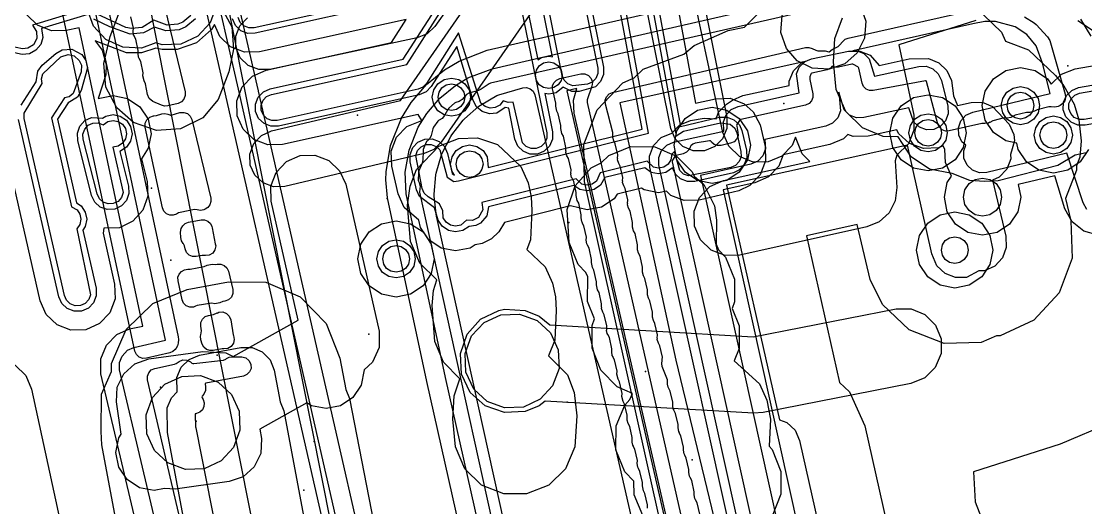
# Model space of a CAD drawing. Header units: metres. Extents: x 8738 to 9560, y -8972 to -7699.
# Drawn here: x 8855.7 to 8911.5, y -8680.8 to -8655.3 of the extents above; entities that cross this region are included whole.
import ezdxf

# ---------------------------------------------------------------- set-up
doc = ezdxf.new("R2010")
doc.units = ezdxf.units.M
for name, color, linetype in [('AI_GREENING_EXCLUSIONS', 1, 'Continuous'), ('AI_GREENING_LAWN', 82, 'Continuous'), ('AI_GREENING_REJECTED', 6, 'Continuous')]:
    doc.layers.add(name, color=color, linetype=linetype)

msp = doc.modelspace()

# ---------------------------------------------------------------- linework, layer by layer
at = {"layer": 'AI_GREENING_EXCLUSIONS'}
for points in [[(8855.209, -8565.412), (8856.148, -8583.312), (8857.785, -8601.693), (8860.151, -8620.465), (8863.212, -8641.126), (8864.024, -8645.425), (8864.478, -8647.421), (8864.485, -8647.438), (8865.551, -8652.101), (8865.552, -8652.142), (8867.133, -8659.091), (8867.152, -8659.135), (8867.153, -8659.18), (8873.409, -8686.68)], [(8856.207, -8565.359), (8857.145, -8583.242), (8858.78, -8601.586), (8861.142, -8620.33), (8864.34, -8641.825), (8864.999, -8645.202), (8865.453, -8647.198), (8865.46, -8647.215), (8866.526, -8651.878), (8866.527, -8651.919), (8868.11, -8658.877), (8868.129, -8658.921), (8868.13, -8658.965), (8874.384, -8686.457)], [(8869.145, -8688.183), (8861.351, -8648.903), (8860.808, -8648.795), (8860.159, -8648.361), (8859.725, -8647.712), (8859.573, -8646.947), (8859.725, -8646.182), (8860.267, -8645.425), (8860.453, -8645.296), (8860.2, -8643.671), (8860.034, -8643.348), (8859.971, -8642.571), (8860.115, -8641.716), (8855.615, -8612.227), (8855.615, -8612.227), (8855.412, -8611.759), (8855.248, -8610.996), (8855.313, -8610.637), (8854.972, -8607.751), (8854.826, -8607.419), (8854.808, -8606.639), (8854.889, -8606.177), (8851.524, -8567.668)], [(8869.145, -8688.183), (8861.351, -8648.903), (8860.808, -8648.795), (8860.159, -8648.361), (8859.725, -8647.712), (8859.573, -8646.947), (8859.725, -8646.182), (8860.267, -8645.425), (8860.453, -8645.296), (8860.2, -8643.671), (8860.034, -8643.348), (8859.971, -8642.571), (8860.115, -8641.716), (8855.615, -8612.227), (8855.615, -8612.227), (8855.412, -8611.759), (8855.248, -8610.996), (8855.313, -8610.637), (8854.972, -8607.751), (8854.826, -8607.419), (8854.808, -8606.639), (8854.889, -8606.177), (8851.524, -8567.668)], [(8862.292, -8684.016), (8859.894, -8673.792), (8859.889, -8673.011), (8860.184, -8672.289), (8860.733, -8671.734), (8861.396, -8671.443), (8862.093, -8671.3), (8858.756, -8655.652), (8858.069, -8655.792), (8857.294, -8655.798), (8856.571, -8655.505), (8856.014, -8654.958), (8855.71, -8654.239), (8851.879, -8636.383), (8849.364, -8614.764), (8849.237, -8614.574), (8849.085, -8613.809), (8849.237, -8613.044), (8849.241, -8613.038), (8849.147, -8610.57), (8849.144, -8610.56), (8849.146, -8610.541), (8849.128, -8610.081), (8846.542, -8573.2)], [(8863.269, -8683.804), (8860.874, -8673.591), (8860.871, -8673.201), (8861.003, -8672.864), (8861.293, -8672.562), (8861.625, -8672.417), (8863.271, -8672.029), (8859.548, -8654.57), (8859.43, -8654.493), (8857.869, -8654.812), (8857.481, -8654.815), (8857.117, -8654.667), (8856.84, -8654.393), (8856.689, -8654.036), (8852.84, -8636.071), (8850.338, -8614.456)], [(8865.329, -8648.4), (8872.456, -8684.319)], [(8865.329, -8648.4), (8872.456, -8684.319)], [(8885.665, -8650.172), (8877.723, -8661.641), (8877.334, -8662.027), (8876.833, -8662.247), (8869.522, -8663.967), (8868.937, -8663.987), (8868.389, -8663.782), (8867.961, -8663.382), (8867.718, -8662.85), (8867.698, -8662.265), (8867.903, -8661.717), (8868.302, -8661.289), (8868.835, -8661.046), (8875.585, -8659.459), (8883.198, -8648.464)], [(8889.315, -8650.213), (8891.046, -8659.597), (8892.092, -8659.364), (8892.872, -8659.344), (8893.6, -8659.625), (8894.076, -8660.049), (8894.442, -8660.738), (8894.703, -8661.871), (8894.72, -8662.631), (8894.439, -8663.359), (8893.901, -8663.924), (8893.322, -8664.204), (8891.235, -8664.678), (8890.455, -8664.698), (8889.758, -8664.436), (8889.523, -8664.222), (8889.117, -8664.303), (8888.352, -8664.151), (8888.213, -8664.058), (8886.936, -8664.378), (8886.778, -8664.614), (8886.129, -8665.048), (8885.364, -8665.2), (8884.506, -8664.986), (8881.046, -8665.851), (8880.75, -8666.344), (8880.353, -8666.71), (8879.872, -8666.955), (8879.502, -8667.028), (8879.246, -8667.199), (8878.481, -8667.351), (8877.716, -8667.199), (8877.067, -8666.765), (8876.633, -8666.116), (8876.559, -8665.744), (8875.774, -8665.064), (8875.461, -8664.358), (8875.13, -8662.898), (8875.109, -8662.118), (8875.388, -8661.39), (8875.924, -8660.823), (8876.712, -8660.503), (8876.508, -8660.198), (8869.41, -8661.775), (8868.63, -8661.792), (8867.903, -8661.51), (8867.339, -8660.97), (8867.024, -8660.256), (8867.007, -8659.476), (8867.289, -8658.749), (8867.829, -8658.185), (8868.543, -8657.87), (8875.115, -8656.41), (8875.885, -8655.203), (8868.197, -8656.911), (8867.417, -8656.928), (8866.689, -8656.645), (8866.125, -8656.106), (8865.85, -8655.481), (8865.686, -8655.727), (8864.907, -8656.428), (8863.893, -8656.79), (8863.101, -8656.79), (8862.762, -8656.711), (8862.022, -8656.958), (8861.23, -8656.958), (8859.594, -8656.331), (8859.958, -8656.827), (8860.174, -8657.577), (8860.147, -8658.117), (8859.746, -8659.349), (8860.526, -8659.2), (8861.291, -8659.352), (8861.94, -8659.786), (8862.374, -8660.435), (8862.526, -8661.2), (8862.374, -8661.965), (8862.01, -8662.51), (8862.31, -8663.7), (8862.35, -8664.48), (8862.088, -8665.215), (8861.565, -8665.794), (8860.861, -8666.129), (8860.053, -8666.159), (8860.003, -8666.41), (8860.611, -8669.087), (8860.632, -8669.867), (8860.353, -8670.596), (8859.816, -8671.162), (8859.104, -8671.48), (8858.323, -8671.501), (8857.595, -8671.222), (8857.028, -8670.686), (8856.71, -8669.973), (8855.149, -8663.097)], [(8888.326, -8650.368), (8890.255, -8660.821), (8892.311, -8660.339), (8892.701, -8660.33), (8893.065, -8660.47), (8893.347, -8660.739), (8893.485, -8661.026), (8893.725, -8662.07), (8893.734, -8662.46), (8893.594, -8662.824), (8893.325, -8663.107), (8893.034, -8663.246), (8891.016, -8663.703), (8890.626, -8663.712), (8890.262, -8663.572), (8889.995, -8663.325), (8889.835, -8662.994), (8889.5, -8663.227), (8889.117, -8663.303), (8888.734, -8663.227), (8888.392, -8662.983), (8886.303, -8663.505), (8886.071, -8663.907), (8885.747, -8664.124), (8885.364, -8664.2), (8884.981, -8664.124), (8884.668, -8663.914), (8880.203, -8665.031), (8880.111, -8665.501), (8879.781, -8665.889), (8879.541, -8666.012), (8879.181, -8666.063), (8878.864, -8666.275), (8878.481, -8666.351), (8878.098, -8666.275), (8877.774, -8666.058), (8877.557, -8665.734), (8877.38, -8665.083), (8876.593, -8664.49), (8876.436, -8664.137), (8876.105, -8662.677), (8876.094, -8662.287), (8876.234, -8661.923), (8876.502, -8661.639), (8876.858, -8661.48), (8877.248, -8661.47), (8877.613, -8661.609), (8877.896, -8661.878), (8878.055, -8662.234), (8878.296, -8663.294), (8878.296, -8663.294), (8878.426, -8663.377), (8878.29, -8663.175), (8878.214, -8662.792), (8878.29, -8662.409), (8878.507, -8662.085), (8878.831, -8661.868), (8879.214, -8661.792), (8879.597, -8661.868), (8879.921, -8662.085), (8880.138, -8662.409), (8880.177, -8662.976), (8888.246, -8660.958), (8886.526, -8651.631)], [(8888.03, -8650.414), (8890.04, -8661.311), (8890.422, -8661.069), (8892.363, -8660.634), (8892.858, -8660.697), (8893.102, -8660.912), (8893.213, -8661.161), (8893.432, -8662.135), (8893.439, -8662.409), (8893.34, -8662.663), (8893.152, -8662.861), (8892.902, -8662.972), (8890.677, -8663.417), (8890.423, -8663.318), (8890.225, -8663.13), (8889.945, -8662.128), (8889.81, -8662.266), (8889.764, -8662.571), (8889.612, -8662.798), (8889.385, -8662.95), (8889.117, -8663.003), (8888.849, -8662.95), (8888.518, -8662.642), (8886.052, -8663.259), (8885.859, -8663.695), (8885.632, -8663.847), (8885.364, -8663.9), (8885.096, -8663.847), (8884.789, -8663.575), (8879.858, -8664.808), (8879.899, -8665.191), (8879.677, -8665.59), (8879.36, -8665.752), (8879.046, -8665.741), (8878.749, -8665.998), (8878.481, -8666.051), (8878.213, -8665.998), (8877.986, -8665.846), (8877.834, -8665.619), (8877.802, -8665.247), (8877.629, -8664.886), (8877.034, -8664.504), (8876.838, -8664.317), (8876.729, -8664.07), (8876.39, -8662.337), (8876.488, -8662.082), (8876.675, -8661.884), (8876.925, -8661.773), (8877.198, -8661.765), (8877.453, -8661.863), (8877.651, -8662.051), (8878.031, -8663.48), (8878.384, -8663.707), (8878.384, -8663.707), (8878.626, -8663.673), (8888.592, -8661.18), (8886.798, -8651.454)], [(8884.954, -8651.453), (8886.222, -8657.711), (8886.223, -8658.101), (8886.075, -8658.462), (8885.801, -8658.739), (8884.951, -8658.989), (8884.56, -8658.99), (8884.118, -8658.762), (8883.741, -8659.058), (8883.358, -8659.134), (8883.145, -8659.092), (8883.547, -8661.096), (8883.547, -8661.486), (8883.398, -8661.846), (8883.123, -8662.123), (8882.762, -8662.273), (8882.372, -8662.273), (8882.012, -8662.124), (8881.735, -8661.849), (8881.585, -8661.488), (8881.259, -8659.859), (8881.073, -8659.823), (8880.64, -8660.116), (8880.251, -8660.155), (8879.878, -8660.042), (8879.576, -8659.795), (8879.392, -8659.451), (8878.534, -8656.629), (8877.199, -8658.721), (8876.93, -8659.002), (8876.573, -8659.159), (8869.193, -8660.799), (8868.803, -8660.807), (8868.44, -8660.666), (8868.158, -8660.396), (8868, -8660.039), (8867.992, -8659.649), (8868.133, -8659.285), (8868.403, -8659.003), (8868.76, -8658.846), (8875.736, -8657.297), (8877.768, -8654.111)], [(8880.397, -8689.46), (8876.974, -8674.191), (8874.912, -8664.558), (8874.818, -8663.617), (8874.836, -8663.198), (8875.072, -8661.822), (8875.64, -8660.386), (8876.149, -8659.562), (8876.96, -8658.619), (8877.902, -8657.845), (8877.902, -8657.845), (8878.663, -8657.388), (8880.134, -8656.824), (8882.653, -8656.246), (8882.657, -8656.244), (8882.661, -8656.244), (8904.783, -8651.168), (8905.846, -8651.007), (8906.711, -8650.992), (8907.785, -8651.117), (8909.022, -8651.472), (8909.589, -8651.718), (8910.477, -8652.199), (8911.559, -8653.019)], [(8890.888, -8651.313), (8892.692, -8660.336), (8892.693, -8660.921), (8892.469, -8661.462), (8892.056, -8661.877), (8891.515, -8662.101), (8890.93, -8662.102), (8890.389, -8661.878), (8889.975, -8661.465), (8889.751, -8660.924), (8887.841, -8651.372)], [(8880.246, -8651.496), (8877.384, -8655.573), (8876.984, -8655.962), (8876.47, -8656.178), (8868.744, -8657.83), (8868.159, -8657.838), (8867.615, -8657.622), (8867.195, -8657.214), (8866.963, -8656.677), (8866.955, -8656.092), (8867.171, -8655.548), (8867.579, -8655.128)], [(8881.317, -8651.708), (8883.252, -8661.155), (8883.253, -8661.428), (8883.149, -8661.68), (8882.956, -8661.874), (8882.703, -8661.978), (8882.43, -8661.979), (8882.178, -8661.875), (8881.984, -8661.682), (8881.501, -8659.539), (8881.237, -8659.565), (8880.969, -8659.48), (8880.793, -8659.7), (8880.552, -8659.829), (8880.281, -8659.856), (8880.019, -8659.777), (8879.808, -8659.604), (8878.631, -8655.918), (8876.946, -8658.56), (8876.758, -8658.756), (8876.508, -8658.866), (8869.128, -8660.506), (8868.855, -8660.512), (8868.601, -8660.413), (8868.403, -8660.224), (8868.293, -8659.974), (8868.287, -8659.701), (8868.386, -8659.447), (8868.575, -8659.249), (8868.825, -8659.139), (8875.922, -8657.562), (8878.095, -8654.156)], [(8881.373, -8689.246), (8877.952, -8673.981), (8875.89, -8664.348), (8875.838, -8663.21), (8876.04, -8662.07), (8876.523, -8660.855), (8876.968, -8660.137), (8877.655, -8659.337), (8878.472, -8658.666), (8879.126, -8658.275), (8880.39, -8657.791), (8880.39, -8657.791), (8882.878, -8657.22), (8882.88, -8657.219), (8882.882, -8657.219), (8905.001, -8652.144), (8905.843, -8652.01), (8906.672, -8651.991), (8907.523, -8652.086), (8908.092, -8652.217), (8909.122, -8652.603), (8910.148, -8653.175), (8910.937, -8653.802), (8911.847, -8654.839)], [(8881.65, -8651.743), (8882.793, -8657.332), (8882.975, -8657.21), (8883.358, -8657.134), (8883.563, -8657.175), (8882.504, -8651.949)], [(8905.738, -8655.255), (8901.711, -8656.542), (8902.489, -8660.231), (8902.498, -8661.011), (8902.208, -8661.735), (8901.59, -8662.324), (8901.512, -8662.617), (8901.595, -8664.02), (8901.512, -8664.717), (8901.194, -8665.343), (8900.68, -8665.82), (8900.032, -8666.09), (8893.379, -8667.568), (8892.599, -8667.585), (8891.872, -8667.303), (8891.308, -8666.763), (8890.993, -8666.049), (8890.976, -8665.269), (8891.258, -8664.542), (8891.798, -8663.978), (8892.512, -8663.663), (8897.048, -8662.655), (8896.631, -8662.248), (8896.293, -8661.38), (8896.12, -8661.814), (8895.575, -8662.374), (8894.858, -8662.682), (8894.078, -8662.692), (8893.353, -8662.403), (8892.794, -8661.859), (8892.486, -8661.142), (8890.546, -8652.025)], [(8875.706, -8654.218), (8867.98, -8655.934), (8867.59, -8655.943), (8867.226, -8655.802), (8866.944, -8655.532), (8866.787, -8655.175)], [(8875.641, -8653.925), (8867.915, -8655.641), (8867.642, -8655.648), (8867.387, -8655.549), (8867.19, -8655.36), (8867.08, -8655.11)], [(8859.338, -8654.587), (8856.304, -8655.514), (8856.521, -8655.846), (8856.536, -8656.202), (8856.36, -8656.533), (8856.057, -8656.72), (8855.786, -8656.748), (8854.789, -8656.533)], [(8890.122, -8685.72), (8885.232, -8663.713), (8885.189, -8661.762), (8885.896, -8659.944), (8887.245, -8658.535), (8887.841, -8658.272), (8888.301, -8657.815), (8890.433, -8657.022), (8890.98, -8656.572), (8892.766, -8655.787), (8893.619, -8655.62), (8894.632, -8654.596)], [(8905.679, -8654.523), (8907.088, -8655.872), (8907.297, -8656.347), (8908.493, -8656.809), (8909.905, -8658.155), (8910.354, -8658.691), (8910.884, -8659.656), (8911.144, -8660.475), (8911.265, -8661.569), (8911.191, -8662.425), (8911.012, -8662.89), (8911.017, -8663.116), (8910.441, -8664.607), (8910.718, -8665.774), (8910.789, -8667.724), (8910.109, -8669.553), (8908.781, -8670.982), (8907.008, -8671.794), (8906.815, -8671.801), (8906.022, -8672.152), (8904.072, -8672.199), (8902.252, -8671.496), (8900.84, -8670.15), (8900.197, -8668.842), (8899.512, -8665.968), (8896.866, -8666.556), (8898.602, -8674.243), (8899.124, -8674.739), (8899.915, -8676.523), (8902.381, -8687.495)], [(8859.212, -8654.952), (8856.781, -8655.69), (8856.848, -8656.146), (8856.735, -8656.52), (8856.489, -8656.822), (8856.145, -8657.007), (8855.757, -8657.046), (8854.725, -8656.826)], [(8864.857, -8655.168), (8864.348, -8655.599), (8863.987, -8655.75), (8863.299, -8655.809), (8862.695, -8655.62), (8862.116, -8655.918), (8861.428, -8655.977), (8860.365, -8655.592), (8859.524, -8655.187)], [(8864.608, -8655.001), (8864.181, -8655.351), (8863.928, -8655.456), (8863.358, -8655.515), (8862.659, -8655.246), (8862.056, -8655.624), (8861.487, -8655.683), (8861.195, -8655.624), (8859.654, -8654.917)], [(8911.55, -8665.174), (8911.36, -8664.833), (8910.515, -8662.217), (8906.321, -8663.232), (8905.931, -8663.246), (8905.565, -8663.11), (8905.28, -8662.844), (8905.118, -8662.489), (8905.104, -8662.099), (8905.212, -8661.809), (8905.012, -8661.627), (8904.846, -8661.274), (8904.827, -8660.884), (8904.959, -8660.517), (8905.221, -8660.228), (8905.574, -8660.062), (8909.637, -8659.092), (8909.238, -8657.494), (8908.901, -8656.594), (8908.408, -8655.996), (8907.805, -8655.591), (8906.761, -8655.321), (8906.211, -8655.322), (8905.589, -8655.434), (8899.294, -8656.858), (8899.512, -8656.857), (8899.871, -8657.002), (8900.149, -8657.272), (8900.423, -8658.186), (8902.748, -8657.673), (8903.132, -8657.664), (8903.491, -8657.8), (8903.772, -8658.061), (8903.934, -8658.408), (8904.271, -8659.764), (8904.289, -8660.154), (8904.157, -8660.521), (8903.894, -8660.81), (8903.541, -8660.976), (8903.151, -8660.994), (8902.784, -8660.862), (8902.495, -8660.599), (8902.228, -8659.836), (8899.873, -8660.356), (8899.482, -8660.364), (8899.117, -8660.221), (8898.836, -8659.95), (8898.556, -8659.017), (8898.646, -8660), (8898.504, -8660.362), (8898.234, -8660.642), (8897.878, -8660.799), (8894.689, -8661.506), (8894.721, -8662), (8894.579, -8662.364), (8894.308, -8662.646), (8893.95, -8662.803), (8891.304, -8663.384), (8908.895, -8742.957)], [(8911.517, -8662.203), (8910.941, -8662.318), (8910.032, -8662.862), (8906.913, -8663.671), (8906.2, -8663.711), (8905.427, -8663.649), (8904.499, -8663.286), (8903.315, -8663.064), (8902.342, -8662.414), (8901.676, -8661.364), (8900.879, -8661.347), (8899.795, -8660.894), (8898.918, -8660.039), (8898.42, -8658.888), (8898.287, -8657.435), (8898.355, -8656.213), (8898.744, -8655.115)], [(8911.083, -8655.257), (8912.056, -8655.908)], [(8855.714, -8659.695), (8856.506, -8658.482), (8856.583, -8657.922), (8856.82, -8657.612), (8857.521, -8656.995), (8857.859, -8656.8), (8858.367, -8656.764), (8858.889, -8657.039), (8858.889, -8657.039), (8859.106, -8657.364), (8859.182, -8657.746), (8858.852, -8658.94), (8858.663, -8659.281), (8858.181, -8659.576), (8857.62, -8660.434), (8858.618, -8664.826), (8858.853, -8664.983), (8859.07, -8665.307), (8859.146, -8665.69), (8859.07, -8666.073), (8858.944, -8666.261), (8859.636, -8669.309), (8859.646, -8669.699), (8859.507, -8670.063), (8859.238, -8670.346), (8858.882, -8670.505), (8858.492, -8670.516), (8858.128, -8670.376), (8857.844, -8670.108), (8857.685, -8669.752), (8855.576, -8660.463)], [(8894.059, -8687.334), (8888.649, -8662.955), (8888.636, -8662.37), (8888.848, -8661.825), (8889.253, -8661.402), (8889.8, -8661.164), (8890.225, -8660.739), (8890.781, -8660.516), (8891.504, -8660.384), (8892.13, -8660.413), (8892.261, -8660.076), (8892.666, -8659.653), (8892.988, -8659.439), (8893.523, -8659.204), (8895.962, -8658.666), (8895.961, -8658.453), (8896.182, -8657.911), (8896.593, -8657.494), (8897.133, -8657.267), (8899.071, -8656.87), (8899.656, -8656.867), (8900.198, -8657.088), (8900.665, -8657.62), (8902.253, -8657.268), (8903.253, -8657.263), (8903.799, -8657.475), (8904.221, -8657.879), (8904.457, -8658.415), (8904.56, -8659.216), (8904.775, -8659.728), (8905.488, -8659.568), (8906.073, -8659.554), (8906.619, -8659.765), (8907.492, -8660.706), (8907.729, -8661.241), (8907.765, -8661.569), (8907.563, -8662.291), (8907.569, -8662.516), (8907.358, -8663.062), (8906.954, -8663.486), (8906.613, -8663.637), (8907.313, -8666.583), (8907.334, -8667.167), (8907.13, -8667.716), (8906.732, -8668.145), (8906.199, -8668.388), (8905.887, -8668.4), (8905.257, -8668.737), (8904.672, -8668.751), (8904.126, -8668.54), (8903.702, -8668.136), (8903.43, -8667.503), (8902.164, -8661.794), (8892.677, -8663.898), (8895.457, -8676.204), (8895.839, -8676.352), (8896.263, -8676.755), (8896.5, -8677.29), (8898.966, -8688.262)], [(8911.648, -8662.035), (8911.214, -8662.684), (8910.565, -8663.118), (8909.8, -8663.27), (8909.035, -8663.118), (8908.386, -8662.684), (8908.386, -8662.684), (8907.952, -8662.035), (8907.884, -8661.691), (8907.309, -8661.577), (8906.66, -8661.143), (8906.226, -8660.494), (8906.074, -8659.729), (8906.226, -8658.964), (8906.66, -8658.315), (8907.309, -8657.881), (8908.074, -8657.729), (8908.839, -8657.881), (8909.488, -8658.315), (8909.681, -8658.604), (8910.225, -8658.083), (8910.952, -8657.8), (8915.833, -8656.939)], [(8907.155, -8744.348), (8889.135, -8662.838), (8889.127, -8662.448), (8889.269, -8662.084), (8889.539, -8661.802), (8889.897, -8661.646), (8892.542, -8661.064), (8892.511, -8660.573), (8892.652, -8660.209), (8892.922, -8659.927), (8893.28, -8659.77), (8896.474, -8659.062), (8896.338, -8658.068), (8896.483, -8657.704), (8896.799, -8657.406), (8887.091, -8659.588), (8890.015, -8673.084), (8893.759, -8688.571)], [(8917.407, -8659.707), (8911.474, -8660.755), (8911.084, -8660.746), (8910.727, -8660.589), (8910.457, -8660.308), (8910.315, -8659.944), (8910.324, -8659.554), (8910.481, -8659.197), (8910.762, -8658.927), (8911.126, -8658.785), (8911.126, -8658.785), (8916.997, -8657.749)], [(8918.51, -8659.208), (8911.422, -8660.459), (8911.149, -8660.453), (8910.899, -8660.344), (8910.71, -8660.146), (8910.611, -8659.892), (8910.617, -8659.619), (8910.726, -8659.369), (8910.924, -8659.18), (8911.178, -8659.081), (8917.245, -8658.009)], [(8909.734, -8769.908), (8884.689, -8660.129), (8884.656, -8659.445), (8884.839, -8658.825), (8884.3, -8658.948), (8891.513, -8690.549), (8895.177, -8707.783), (8904.668, -8749.54), (8905.645, -8754.243), (8909.736, -8772.189)], [(8912.151, -8666.52), (8911.401, -8666.307), (8910.789, -8665.822), (8910.408, -8665.141), (8909.883, -8663.418), (8907.961, -8663.872), (8908.091, -8664.527), (8907.939, -8665.292), (8907.505, -8665.941), (8906.856, -8666.375), (8906.091, -8666.527), (8905.326, -8666.375), (8904.677, -8665.941), (8904.243, -8665.292), (8904.091, -8664.527), (8904.243, -8663.762), (8904.467, -8663.426), (8904.145, -8662.719), (8904.12, -8662.035), (8904.025, -8661.832), (8903.782, -8661.946), (8903.002, -8661.983), (8902.268, -8661.718), (8901.691, -8661.193), (8901.6, -8660.999), (8900.089, -8661.333), (8899.306, -8661.348), (8899.023, -8661.238), (8898.807, -8661.462), (8898.095, -8661.775), (8895.649, -8662.317), (8895.422, -8662.902), (8894.881, -8663.466), (8894.165, -8663.78), (8892.496, -8664.146), (8909.731, -8742.106)], [(8888.285, -8681.233), (8887.831, -8680.15), (8887.817, -8679.429), (8887.34, -8678.933), (8886.872, -8677.78), (8886.886, -8676.522), (8887.34, -8675.439), (8887.612, -8675.148), (8887.749, -8674.821), (8886.943, -8674.469), (8886.094, -8673.601), (8885.626, -8672.448), (8885.626, -8671.26), (8885.754, -8670.918), (8885.386, -8670.003), (8885.413, -8668.716), (8885.294, -8668.474), (8884.9, -8668.061), (8884.432, -8666.908), (8884.323, -8665.171), (8884.737, -8663.926), (8885.574, -8662.988), (8886.108, -8662.725), (8886.507, -8662.345), (8887.66, -8661.877), (8888.918, -8661.891), (8890.058, -8662.383), (8890.869, -8663.194), (8890.98, -8663.424), (8891.49, -8663.869), (8892.052, -8664.98), (8892.142, -8665.742), (8892.13, -8666.988), (8892.259, -8667.295), (8892.628, -8667.684), (8893.096, -8668.837), (8893.096, -8670.025), (8892.968, -8670.367), (8893.336, -8671.282), (8893.336, -8672.47), (8893.08, -8673.118), (8894.402, -8674.327), (8894.788, -8675.183), (8894.97, -8676.172), (8894.905, -8677.588), (8895.059, -8677.761), (8895.527, -8678.914), (8895.527, -8680.102), (8895.059, -8681.255)], [(8861.635, -8686.573), (8859.94, -8677.521), (8859.909, -8676.814), (8859.931, -8674.864), (8860.441, -8673.672), (8860.445, -8673.262), (8861.212, -8671.468), (8862.607, -8670.104), (8864.418, -8669.378), (8866.58, -8668.973), (8868.531, -8668.995), (8870.325, -8669.762), (8871.689, -8671.157), (8872.415, -8672.967), (8872.724, -8674.616), (8872.914, -8675.092), (8874.438, -8682.913)], [(8865.075, -8685.929), (8863.38, -8676.877), (8863.356, -8675.585), (8863.586, -8675.047), (8863.896, -8674.744), (8863.87, -8673.983), (8864.1, -8673.445), (8864.519, -8673.036), (8865.062, -8672.818), (8867.224, -8672.413), (8867.809, -8672.42), (8868.348, -8672.65), (8868.757, -8673.068), (8868.975, -8673.611), (8869.283, -8675.26), (8869.474, -8675.736), (8870.714, -8682.36)], [(8912.798, -8676.358), (8910.161, -8677.478), (8905.621, -8678.935), (8905.703, -8680.501), (8906.77, -8683.256)]]:
    msp.add_lwpolyline(points, dxfattribs=at)
for points in [[(8885.633, -8658.49), (8885.381, -8658.595), (8884.618, -8658.696), (8884.365, -8658.592), (8884.171, -8658.4), (8884.066, -8658.148), (8882.798, -8651.89), (8882.797, -8651.617), (8882.901, -8651.364), (8883.093, -8651.17), (8883.345, -8651.065), (8883.835, -8650.965), (8884.108, -8650.964), (8884.361, -8651.068), (8884.555, -8651.26), (8884.66, -8651.512), (8885.928, -8657.77), (8885.929, -8658.043), (8885.825, -8658.296), (8885.633, -8658.49)], [(8862.361, -8651.886), (8863.101, -8651.619), (8864.087, -8651.658), (8864.969, -8652.067), (8865.616, -8652.766), (8865.918, -8653.489), (8865.957, -8654.475), (8865.616, -8655.392), (8864.969, -8656.091), (8864.087, -8656.5), (8863.101, -8656.539), (8862.762, -8656.44), (8862.022, -8656.707), (8861.036, -8656.668), (8860.154, -8656.259), (8859.507, -8655.56), (8859.166, -8654.643), (8859.205, -8653.657), (8859.614, -8652.775), (8860.313, -8652.128), (8861.036, -8651.826), (8862.022, -8651.787), (8862.361, -8651.886)], [(8865.073, -8653.456), (8865.96, -8654.119), (8866.76, -8655.602), (8866.848, -8656.763), (8866.594, -8657.96), (8866.037, -8659.404), (8865.226, -8660.363), (8864.062, -8660.951), (8862.808, -8661.032), (8861.608, -8660.62), (8860.721, -8659.85), (8860.155, -8658.763), (8860.042, -8657.515), (8860.37, -8656.093), (8860.818, -8654.953), (8861.53, -8654.032), (8863.015, -8653.235), (8864.12, -8653.17), (8865.073, -8653.456)], [(8898.337, -8653.435), (8899.117, -8653.822), (8899.683, -8654.466), (8899.968, -8655.299), (8899.909, -8656.185), (8899.522, -8656.965), (8898.878, -8657.531), (8898.045, -8657.816), (8897.159, -8657.757), (8896.379, -8657.37), (8895.813, -8656.726), (8895.528, -8655.893), (8895.587, -8655.007), (8895.974, -8654.227), (8896.618, -8653.661), (8897.451, -8653.376), (8898.337, -8653.435)], [(8858.76, -8657.352), (8858.867, -8657.603), (8858.849, -8657.959), (8858.434, -8659.088), (8858.22, -8659.258), (8857.986, -8659.326), (8857.3, -8660.376), (8858.357, -8665.032), (8858.641, -8665.195), (8858.793, -8665.422), (8858.846, -8665.69), (8858.793, -8665.958), (8858.622, -8666.198), (8859.351, -8669.648), (8859.253, -8669.903), (8859.065, -8670.101), (8858.816, -8670.213), (8858.543, -8670.22), (8858.288, -8670.122), (8858.089, -8669.934), (8857.978, -8669.685), (8855.869, -8660.397), (8855.862, -8660.118), (8856.814, -8658.56), (8856.781, -8658.318), (8856.852, -8658.054), (8857.787, -8657.168), (8858.182, -8657.046), (8858.491, -8657.118), (8858.76, -8657.352)], [(8882.863, -8658.629), (8882.711, -8658.402), (8882.658, -8658.134), (8882.711, -8657.866), (8882.863, -8657.639), (8883.09, -8657.487), (8883.358, -8657.434), (8883.626, -8657.487), (8883.853, -8657.639), (8884.005, -8657.866), (8884.058, -8658.134), (8884.005, -8658.402), (8883.853, -8658.629), (8883.626, -8658.781), (8883.358, -8658.834), (8883.09, -8658.781), (8882.863, -8658.629)], [(8877.55, -8659.992), (8877.333, -8659.668), (8877.257, -8659.285), (8877.333, -8658.902), (8877.55, -8658.578), (8877.874, -8658.361), (8878.257, -8658.285), (8878.64, -8658.361), (8878.964, -8658.578), (8879.181, -8658.902), (8879.257, -8659.285), (8879.181, -8659.668), (8878.964, -8659.992), (8878.64, -8660.209), (8878.257, -8660.285), (8877.874, -8660.209), (8877.55, -8659.992)], [(8877.762, -8659.78), (8877.61, -8659.553), (8877.557, -8659.285), (8877.61, -8659.017), (8877.762, -8658.79), (8877.989, -8658.638), (8878.257, -8658.585), (8878.525, -8658.638), (8878.752, -8658.79), (8878.904, -8659.017), (8878.957, -8659.285), (8878.904, -8659.553), (8878.752, -8659.78), (8878.525, -8659.932), (8878.257, -8659.985), (8877.989, -8659.932), (8877.762, -8659.78)], [(8903.999, -8663.001), (8903.234, -8663.153), (8902.469, -8663.001), (8901.82, -8662.567), (8901.386, -8661.918), (8901.234, -8661.153), (8901.386, -8660.388), (8901.82, -8659.739), (8902.469, -8659.305), (8903.234, -8659.153), (8903.999, -8659.305), (8904.648, -8659.739), (8905.082, -8660.388), (8905.234, -8661.153), (8905.082, -8661.918), (8904.648, -8662.567), (8903.999, -8663.001)], [(8907.367, -8660.436), (8907.15, -8660.112), (8907.074, -8659.729), (8907.15, -8659.346), (8907.367, -8659.022), (8907.691, -8658.805), (8908.074, -8658.729), (8908.457, -8658.805), (8908.781, -8659.022), (8908.998, -8659.346), (8909.074, -8659.729), (8908.998, -8660.112), (8908.781, -8660.436), (8908.457, -8660.653), (8908.074, -8660.729), (8907.691, -8660.653), (8907.367, -8660.436)], [(8907.579, -8660.224), (8907.427, -8659.997), (8907.374, -8659.729), (8907.427, -8659.461), (8907.579, -8659.234), (8907.806, -8659.082), (8908.074, -8659.029), (8908.342, -8659.082), (8908.569, -8659.234), (8908.721, -8659.461), (8908.774, -8659.729), (8908.721, -8659.997), (8908.569, -8660.224), (8908.342, -8660.376), (8908.074, -8660.429), (8907.806, -8660.376), (8907.579, -8660.224)], [(8892.687, -8659.962), (8893.336, -8660.396), (8893.77, -8661.045), (8893.922, -8661.81), (8893.77, -8662.575), (8893.336, -8663.224), (8892.687, -8663.658), (8891.922, -8663.81), (8891.157, -8663.658), (8890.508, -8663.224), (8890.074, -8662.575), (8889.922, -8661.81), (8890.074, -8661.045), (8890.508, -8660.396), (8891.157, -8659.962), (8891.922, -8659.81), (8892.687, -8659.962)], [(8861.45, -8661.583), (8861.233, -8661.907), (8860.882, -8662.129), (8861.341, -8663.945), (8861.36, -8664.335), (8861.23, -8664.703), (8860.968, -8664.992), (8860.616, -8665.16), (8860.226, -8665.179), (8859.858, -8665.049), (8859.569, -8664.787), (8859.401, -8664.435), (8858.676, -8661.563), (8858.657, -8661.173), (8858.787, -8660.805), (8859.049, -8660.516), (8859.401, -8660.348), (8859.97, -8660.392), (8860.143, -8660.276), (8860.526, -8660.2), (8860.909, -8660.276), (8861.233, -8660.493), (8861.45, -8660.817), (8861.526, -8661.2), (8861.45, -8661.583)], [(8903.234, -8662.153), (8902.851, -8662.077), (8902.527, -8661.86), (8902.31, -8661.536), (8902.234, -8661.153), (8902.31, -8660.77), (8902.527, -8660.446), (8902.851, -8660.229), (8903.234, -8660.153), (8903.617, -8660.229), (8903.941, -8660.446), (8904.158, -8660.77), (8904.234, -8661.153), (8904.158, -8661.536), (8903.941, -8661.86), (8903.617, -8662.077), (8903.234, -8662.153)], [(8909.417, -8662.194), (8909.093, -8661.977), (8908.876, -8661.653), (8908.8, -8661.27), (8908.876, -8660.887), (8909.093, -8660.563), (8909.417, -8660.346), (8909.8, -8660.27), (8910.183, -8660.346), (8910.507, -8660.563), (8910.724, -8660.887), (8910.8, -8661.27), (8910.724, -8661.653), (8910.507, -8661.977), (8910.183, -8662.194), (8909.8, -8662.27), (8909.417, -8662.194)], [(8861.173, -8661.468), (8861.021, -8661.695), (8860.794, -8661.847), (8860.514, -8661.898), (8861.064, -8664.291), (8860.972, -8664.549), (8860.789, -8664.751), (8860.542, -8664.869), (8860.27, -8664.883), (8860.012, -8664.791), (8859.81, -8664.608), (8859.692, -8664.361), (8858.967, -8661.489), (8858.953, -8661.217), (8859.045, -8660.959), (8859.228, -8660.757), (8859.475, -8660.639), (8859.747, -8660.625), (8860.016, -8660.727), (8860.258, -8660.553), (8860.526, -8660.5), (8860.794, -8660.553), (8861.021, -8660.705), (8861.173, -8660.932), (8861.226, -8661.2), (8861.173, -8661.468)], [(8902.966, -8661.8), (8902.739, -8661.648), (8902.587, -8661.421), (8902.534, -8661.153), (8902.587, -8660.885), (8902.739, -8660.658), (8902.966, -8660.506), (8903.234, -8660.453), (8903.502, -8660.506), (8903.729, -8660.658), (8903.881, -8660.885), (8903.934, -8661.153), (8903.881, -8661.421), (8903.729, -8661.648), (8903.502, -8661.8), (8903.234, -8661.853), (8902.966, -8661.8)], [(8909.532, -8661.917), (8909.305, -8661.765), (8909.153, -8661.538), (8909.1, -8661.27), (8909.153, -8661.002), (8909.305, -8660.775), (8909.532, -8660.623), (8909.8, -8660.57), (8910.068, -8660.623), (8910.295, -8660.775), (8910.447, -8661.002), (8910.5, -8661.27), (8910.447, -8661.538), (8910.295, -8661.765), (8910.068, -8661.917), (8909.8, -8661.97), (8909.532, -8661.917)], [(8877.328, -8669.43), (8877.503, -8668.859), (8876.608, -8667.997), (8876.11, -8666.846), (8875.965, -8664.946), (8876.095, -8663.948), (8876.434, -8663.073), (8877.594, -8661.851), (8878.624, -8661.444), (8879.618, -8661.417), (8880.668, -8661.769), (8881.892, -8662.928), (8882.278, -8663.784), (8882.433, -8664.503), (8882.472, -8665.22), (8882.395, -8666.765), (8882.203, -8667.266), (8883.175, -8668.187), (8883.561, -8669.043), (8883.716, -8669.762), (8883.755, -8670.479), (8883.678, -8672.024), (8883.349, -8672.852), (8884.334, -8673.85), (8884.695, -8674.779), (8884.828, -8675.996), (8884.734, -8677.622), (8884.236, -8678.773), (8883.359, -8679.628), (8882.194, -8680.098), (8881.006, -8680.098), (8879.841, -8679.628), (8878.964, -8678.773), (8878.466, -8677.622), (8878.333, -8676.169), (8878.401, -8674.947), (8878.692, -8674.056), (8877.846, -8673.189), (8877.393, -8672.105), (8877.248, -8670.205), (8877.328, -8669.43)], [(8865.241, -8672.616), (8866.437, -8672.694), (8866.829, -8672.883), (8870.236, -8670.984), (8868.818, -8664.74), (8868.797, -8663.959), (8869.076, -8663.231), (8869.613, -8662.664), (8870.325, -8662.346), (8871.106, -8662.325), (8871.834, -8662.604), (8872.401, -8663.141), (8872.719, -8663.854), (8874.468, -8671.558), (8874.476, -8672.408), (8874.13, -8673.185), (8873.68, -8673.582), (8873.535, -8674.384), (8873.101, -8675.033), (8872.452, -8675.467), (8871.687, -8675.619), (8870.922, -8675.467), (8870.689, -8675.311), (8868.216, -8676.69), (8868.313, -8677.189), (8868.269, -8677.968), (8867.93, -8678.67), (8867.347, -8679.19), (8866.61, -8679.447), (8863.775, -8679.844), (8863.223, -8679.812), (8862.682, -8679.92), (8861.917, -8679.768), (8861.268, -8679.334), (8860.834, -8678.685), (8860.682, -8677.92), (8860.834, -8677.155), (8860.959, -8676.967), (8860.702, -8675.271), (8860.747, -8674.492), (8861.086, -8673.789), (8861.668, -8673.27), (8862.405, -8673.013), (8865.241, -8672.616)], [(8878.719, -8663.287), (8878.567, -8663.06), (8878.514, -8662.792), (8878.567, -8662.524), (8878.719, -8662.297), (8878.946, -8662.145), (8879.214, -8662.092), (8879.482, -8662.145), (8879.709, -8662.297), (8879.861, -8662.524), (8879.914, -8662.792), (8879.861, -8663.06), (8879.709, -8663.287), (8879.482, -8663.439), (8879.214, -8663.492), (8878.946, -8663.439), (8878.719, -8663.287)], [(8905.708, -8665.451), (8905.384, -8665.234), (8905.167, -8664.91), (8905.091, -8664.527), (8905.167, -8664.144), (8905.384, -8663.82), (8905.708, -8663.603), (8906.091, -8663.527), (8906.474, -8663.603), (8906.798, -8663.82), (8907.015, -8664.144), (8907.091, -8664.527), (8907.015, -8664.91), (8906.798, -8665.234), (8906.474, -8665.451), (8906.091, -8665.527), (8905.708, -8665.451)], [(8906.046, -8665.887), (8906.48, -8666.536), (8906.632, -8667.301), (8906.48, -8668.066), (8906.046, -8668.715), (8905.397, -8669.149), (8904.632, -8669.301), (8903.867, -8669.149), (8903.218, -8668.715), (8902.784, -8668.066), (8902.632, -8667.301), (8902.784, -8666.536), (8903.218, -8665.887), (8903.867, -8665.453), (8904.632, -8665.301), (8905.397, -8665.453), (8906.046, -8665.887)], [(8876.122, -8669.615), (8875.357, -8669.767), (8874.592, -8669.615), (8873.943, -8669.181), (8873.509, -8668.532), (8873.357, -8667.767), (8873.509, -8667.002), (8873.943, -8666.353), (8874.592, -8665.919), (8875.357, -8665.767), (8876.122, -8665.919), (8876.771, -8666.353), (8877.205, -8667.002), (8877.357, -8667.767), (8877.205, -8668.532), (8876.771, -8669.181), (8876.122, -8669.615)], [(8874.974, -8668.691), (8874.65, -8668.474), (8874.433, -8668.15), (8874.357, -8667.767), (8874.433, -8667.384), (8874.65, -8667.06), (8874.974, -8666.843), (8875.357, -8666.767), (8875.74, -8666.843), (8876.064, -8667.06), (8876.281, -8667.384), (8876.357, -8667.767), (8876.281, -8668.15), (8876.064, -8668.474), (8875.74, -8668.691), (8875.357, -8668.767), (8874.974, -8668.691)], [(8875.089, -8668.414), (8874.862, -8668.262), (8874.71, -8668.035), (8874.657, -8667.767), (8874.71, -8667.499), (8874.862, -8667.272), (8875.089, -8667.12), (8875.357, -8667.067), (8875.625, -8667.12), (8875.852, -8667.272), (8876.004, -8667.499), (8876.057, -8667.767), (8876.004, -8668.035), (8875.852, -8668.262), (8875.625, -8668.414), (8875.357, -8668.467), (8875.089, -8668.414)], [(8905.127, -8666.806), (8905.279, -8667.033), (8905.332, -8667.301), (8905.279, -8667.569), (8905.127, -8667.796), (8904.9, -8667.948), (8904.632, -8668.001), (8904.364, -8667.948), (8904.137, -8667.796), (8903.985, -8667.569), (8903.932, -8667.301), (8903.985, -8667.033), (8904.137, -8666.806), (8904.364, -8666.654), (8904.632, -8666.601), (8904.9, -8666.654), (8905.127, -8666.806)], [(8879.79, -8670.93), (8880.75, -8670.467), (8881.042, -8670.409), (8882.126, -8670.467), (8882.848, -8670.77), (8883.408, -8671.23), (8894.073, -8671.848), (8901.57, -8670.378), (8902.351, -8670.38), (8903.071, -8670.681), (8903.621, -8671.234), (8903.918, -8671.956), (8903.916, -8672.736), (8903.615, -8673.456), (8903.062, -8674.007), (8902.34, -8674.303), (8894.594, -8675.822), (8894.094, -8675.856), (8883.176, -8675.223), (8882.848, -8675.468), (8882.126, -8675.771), (8881.042, -8675.829), (8880.028, -8675.468), (8879.249, -8674.767), (8878.786, -8673.807), (8878.728, -8672.723), (8879.089, -8671.709), (8879.79, -8670.93)], [(8880.848, -8670.698), (8881.834, -8670.659), (8882.751, -8671), (8883.45, -8671.647), (8883.859, -8672.529), (8883.898, -8673.515), (8883.557, -8674.432), (8882.91, -8675.131), (8882.028, -8675.54), (8881.042, -8675.579), (8880.125, -8675.238), (8879.426, -8674.591), (8879.017, -8673.709), (8878.978, -8672.723), (8879.319, -8671.806), (8879.966, -8671.107), (8880.848, -8670.698)], [(8855.392, -8673.339), (8855.953, -8673.881), (8856.263, -8674.597), (8869.158, -8734.191), (8874.947, -8759.301), (8874.97, -8760.081), (8874.692, -8760.811), (8874.157, -8761.378), (8873.445, -8761.697), (8872.664, -8761.72), (8871.935, -8761.442), (8871.368, -8760.907), (8871.048, -8760.195), (8865.251, -8735.051), (8852.354, -8675.443), (8852.341, -8674.663), (8852.627, -8673.937), (8853.17, -8673.376), (8853.886, -8673.065), (8854.666, -8673.052), (8855.392, -8673.339)], [(8855.392, -8673.339), (8855.953, -8673.881), (8856.263, -8674.597), (8869.158, -8734.191), (8874.947, -8759.301), (8874.97, -8760.081), (8874.692, -8760.811), (8874.157, -8761.378), (8873.445, -8761.697), (8872.664, -8761.72), (8871.935, -8761.442), (8871.368, -8760.907), (8871.048, -8760.195), (8865.251, -8735.051), (8852.354, -8675.443), (8852.341, -8674.663), (8852.627, -8673.937), (8853.17, -8673.376), (8853.886, -8673.065), (8854.666, -8673.052), (8855.392, -8673.339)], [(8864.129, -8673.929), (8865.115, -8673.89), (8866.032, -8674.231), (8866.731, -8674.878), (8867.14, -8675.76), (8867.179, -8676.746), (8866.838, -8677.663), (8866.191, -8678.362), (8865.309, -8678.771), (8864.323, -8678.81), (8863.406, -8678.469), (8862.707, -8677.822), (8862.298, -8676.94), (8862.259, -8675.954), (8862.6, -8675.037), (8863.247, -8674.338), (8864.129, -8673.929)]]:
    msp.add_lwpolyline(points, close=True, dxfattribs=at)
at = {"layer": 'AI_GREENING_LAWN'}
for points in [[(8872.725, -8686.827), (8863.348, -8645.608), (8863.344, -8645.593), (8862.667, -8642.128), (8862.663, -8642.106), (8859.458, -8620.566)], [(8905.871, -8652.715), (8880.312, -8658.545), (8880.228, -8658.582), (8879.815, -8658.862), (8879.671, -8658.929), (8879.168, -8659.073), (8879.054, -8659.144), (8878.817, -8659.406), (8878.67, -8659.518), (8878.492, -8659.569), (8878.484, -8659.569), (8878.447, -8659.579), (8878.414, -8659.6), (8878.124, -8659.861), (8878.071, -8659.928), (8877.897, -8660.252), (8877.78, -8660.397), (8877.618, -8660.489), (8877.612, -8660.491), (8877.578, -8660.509), (8877.551, -8660.537), (8877.326, -8660.865), (8877.29, -8660.944), (8877.2, -8661.291), (8877.12, -8661.46), (8876.984, -8661.587), (8876.979, -8661.591), (8876.95, -8661.616), (8876.931, -8661.65), (8876.786, -8662.029), (8876.77, -8662.114), (8876.764, -8662.566), (8876.726, -8662.75), (8876.559, -8663.155), (8876.54, -8663.24), (8876.524, -8663.657), (8876.53, -8663.696), (8876.565, -8663.768), (8876.617, -8663.959), (8876.6, -8664.084), (8876.589, -8664.269), (8882.057, -8689.094)], [(8862.977, -8653.502), (8864.304, -8659.01), (8864.312, -8659.204), (8864.245, -8659.387), (8864.113, -8659.53), (8863.936, -8659.612), (8863.936, -8659.612), (8863.392, -8659.745), (8863.225, -8659.757), (8863.063, -8659.712), (8862.613, -8659.503), (8862.429, -8659.356), (8862.332, -8659.141), (8862.228, -8658.576), (8862.15, -8658.424), (8862.097, -8658.169), (8862.106, -8658.008), (8861.979, -8657.418), (8861.897, -8657.254), (8861.903, -8657.252), (8861.865, -8657.185), (8861.84, -8656.997), (8861.849, -8656.832), (8861.722, -8656.242), (8861.641, -8656.078), (8861.646, -8656.076), (8861.608, -8656.009), (8861.583, -8655.82), (8861.592, -8655.656), (8861.465, -8655.066)], [(8860.238, -8654.45), (8863.947, -8671.846), (8863.957, -8671.989), (8863.941, -8672.183), (8863.908, -8672.329), (8863.833, -8672.457), (8863.781, -8672.521), (8863.658, -8672.631), (8863.506, -8672.695), (8862.281, -8672.982), (8862.084, -8672.988), (8861.899, -8672.918), (8861.757, -8672.781), (8861.678, -8672.6), (8857.834, -8654.62)], [(8891.268, -8681.155), (8891.128, -8680.565), (8891.044, -8680.403), (8891.05, -8680.4), (8891.011, -8680.334), (8890.981, -8680.146), (8890.987, -8679.981), (8890.848, -8679.392), (8890.763, -8679.23), (8890.769, -8679.227), (8890.73, -8679.161), (8890.701, -8678.973), (8890.707, -8678.808), (8890.567, -8678.218), (8890.482, -8678.056), (8890.488, -8678.053), (8890.449, -8677.987), (8890.42, -8677.8), (8890.426, -8677.634), (8890.286, -8677.045), (8890.201, -8676.883), (8890.207, -8676.88), (8890.168, -8676.814), (8890.139, -8676.626), (8890.145, -8676.461), (8890.005, -8675.871), (8889.921, -8675.709), (8889.926, -8675.706), (8889.887, -8675.64), (8889.858, -8675.453), (8889.864, -8675.288), (8889.724, -8674.698), (8889.64, -8674.536), (8889.642, -8674.535), (8889.612, -8674.488), (8889.574, -8674.329), (8889.584, -8674.228), (8889.58, -8674.228), (8889.587, -8674.152), (8889.58, -8674.115), (8889.309, -8673.409), (8889.276, -8673.252), (8889.295, -8673.093), (8889.31, -8673.04), (8889.313, -8672.92), (8889.181, -8672.328), (8889.104, -8672.182), (8889.048, -8672.001), (8889.055, -8671.924), (8889.048, -8671.924), (8889.053, -8671.741), (8888.922, -8671.15), (8888.844, -8671.004), (8888.788, -8670.822), (8888.795, -8670.746), (8888.788, -8670.746), (8888.794, -8670.563), (8888.662, -8669.972), (8888.584, -8669.826), (8888.529, -8669.644), (8888.535, -8669.568), (8888.529, -8669.567), (8888.534, -8669.385), (8888.402, -8668.793), (8888.325, -8668.647), (8888.269, -8668.466), (8888.275, -8668.389), (8888.269, -8668.389), (8888.274, -8668.206), (8888.142, -8667.615), (8888.065, -8667.469), (8888.009, -8667.288), (8888.016, -8667.211), (8888.009, -8667.211), (8888.014, -8667.028), (8887.883, -8666.437), (8887.805, -8666.291), (8887.749, -8666.109), (8887.756, -8666.033), (8887.749, -8666.033), (8887.755, -8665.85), (8887.623, -8665.259), (8887.545, -8665.113), (8887.49, -8664.931), (8887.496, -8664.855), (8887.49, -8664.854), (8887.495, -8664.672), (8887.363, -8664.08), (8887.286, -8663.934), (8887.23, -8663.753), (8887.236, -8663.676), (8887.23, -8663.676), (8887.235, -8663.493), (8887.104, -8662.902), (8887.026, -8662.756), (8886.97, -8662.574), (8886.977, -8662.498), (8886.97, -8662.498), (8886.975, -8662.315), (8886.844, -8661.724), (8886.766, -8661.578), (8886.71, -8661.396), (8886.716, -8661.328), (8886.71, -8661.328), (8886.712, -8661.133), (8886.326, -8659.646), (8886.315, -8659.448), (8886.382, -8659.261), (8886.516, -8659.115), (8886.697, -8659.033), (8896.818, -8656.686), (8896.989, -8656.676), (8897.154, -8656.725), (8897.354, -8656.825), (8897.457, -8656.851), (8897.844, -8656.862), (8898.044, -8656.91), (8898.048, -8656.901), (8898.212, -8656.775), (8898.212, -8656.775), (8898.517, -8656.628), (8898.601, -8656.562), (8898.769, -8656.356), (8898.894, -8656.247), (8899.047, -8656.184), (8905.419, -8654.755)], [(8908.293, -8655.068), (8908.795, -8655.382), (8908.897, -8655.466), (8909.497, -8656.113), (8909.61, -8656.314), (8910.424, -8659.131), (8910.442, -8659.307), (8910.398, -8659.478), (8910.296, -8659.624), (8910.151, -8659.725), (8910.046, -8659.772), (8909.872, -8659.816), (8909.694, -8659.795), (8909.562, -8659.792), (8908.951, -8659.944), (8908.811, -8660.023), (8908.551, -8660.087), (8908.391, -8660.083), (8907.803, -8660.228), (8907.641, -8660.314), (8907.638, -8660.308), (8907.573, -8660.348), (8907.385, -8660.379), (8907.22, -8660.375), (8906.632, -8660.52), (8906.471, -8660.606), (8906.467, -8660.6), (8906.4, -8660.64), (8906.21, -8660.67), (8906.051, -8660.664), (8904.338, -8661.054), (8904.147, -8661.06), (8903.968, -8660.994), (8903.827, -8660.865), (8903.744, -8660.693), (8903.157, -8658.456), (8903.14, -8658.42), (8903.099, -8658.419), (8900.363, -8658.932), (8900.172, -8658.931), (8899.995, -8658.858), (8899.859, -8658.724), (8899.783, -8658.549), (8899.611, -8657.771), (8899.591, -8657.727), (8899.555, -8657.694), (8899.334, -8657.565), (8899.292, -8657.55), (8899.247, -8657.551), (8898.54, -8657.713), (8898.333, -8657.716), (8898.215, -8657.666), (8898.128, -8657.764), (8897.941, -8657.849), (8897.148, -8658.03), (8897.112, -8658.045), (8897.093, -8658.08), (8897.045, -8658.219), (8897.037, -8658.35), (8897.2, -8659.11), (8897.203, -8659.304), (8897.132, -8659.484), (8896.998, -8659.624), (8896.82, -8659.703), (8893.423, -8660.461), (8893.381, -8660.479), (8893.349, -8660.513), (8893.222, -8660.712), (8893.205, -8660.754), (8893.206, -8660.8), (8893.273, -8661.111), (8893.276, -8661.306), (8893.205, -8661.487), (8893.07, -8661.627), (8892.891, -8661.704), (8892.389, -8661.815), (8892.205, -8661.82), (8892.03, -8661.759), (8891.891, -8661.638), (8891.861, -8661.601), (8891.831, -8661.574), (8891.79, -8661.573), (8891.038, -8661.692), (8890.913, -8661.752), (8890.812, -8661.842), (8890.77, -8661.901), (8890.717, -8662.036), (8890.583, -8662.175), (8890.407, -8662.253), (8890.039, -8662.337), (8889.997, -8662.355), (8889.965, -8662.389), (8889.838, -8662.587), (8889.821, -8662.63), (8889.822, -8662.677), (8899.831, -8707.982)], [(8911.779, -8656.092), (8911.243, -8655.195)], [(8888.532, -8680.834), (8888.54, -8680.674), (8888.401, -8680.066), (8888.324, -8679.925), (8888.265, -8679.663), (8888.273, -8679.503), (8888.14, -8678.918), (8888.057, -8678.755), (8888.063, -8678.752), (8888.025, -8678.686), (8887.997, -8678.498), (8888.005, -8678.333), (8887.873, -8677.747), (8887.79, -8677.585), (8887.792, -8677.583), (8887.763, -8677.536), (8887.727, -8677.377), (8887.733, -8677.322), (8887.73, -8677.321), (8887.734, -8677.139), (8887.599, -8676.554), (8887.521, -8676.409), (8887.464, -8676.227), (8887.469, -8676.151), (8887.463, -8676.151), (8887.467, -8675.968), (8887.332, -8675.383), (8887.256, -8675.243), (8887.196, -8674.981), (8887.203, -8674.821), (8887.065, -8674.213), (8886.988, -8674.072), (8886.929, -8673.81), (8886.936, -8673.65), (8886.804, -8673.065), (8886.721, -8672.902), (8886.727, -8672.899), (8886.689, -8672.833), (8886.661, -8672.645), (8886.669, -8672.48), (8886.537, -8671.894), (8886.454, -8671.731), (8886.456, -8671.73), (8886.427, -8671.683), (8886.391, -8671.524), (8886.397, -8671.468), (8886.394, -8671.468), (8886.398, -8671.286), (8886.263, -8670.701), (8886.185, -8670.556), (8886.127, -8670.374), (8886.133, -8670.298), (8886.127, -8670.298), (8886.131, -8670.115), (8885.996, -8669.53), (8885.92, -8669.389), (8885.86, -8669.128), (8885.867, -8668.967), (8885.729, -8668.36), (8885.652, -8668.218), (8885.593, -8667.957), (8885.6, -8667.797), (8885.468, -8667.212), (8885.385, -8667.049), (8885.391, -8667.046), (8885.353, -8666.979), (8885.325, -8666.791), (8885.333, -8666.626), (8885.201, -8666.041), (8885.118, -8665.878), (8885.124, -8665.875), (8885.085, -8665.809), (8885.058, -8665.621), (8885.066, -8665.456), (8884.927, -8664.848), (8884.851, -8664.707), (8884.791, -8664.445), (8884.799, -8664.285), (8884.666, -8663.7), (8884.584, -8663.537), (8884.586, -8663.536), (8884.557, -8663.489), (8884.52, -8663.329), (8884.526, -8663.274), (8884.524, -8663.274), (8884.527, -8663.091), (8884.393, -8662.506), (8884.314, -8662.361), (8884.257, -8662.18), (8884.263, -8662.103), (8884.256, -8662.103), (8884.26, -8661.92), (8884.126, -8661.336), (8884.049, -8661.195), (8883.989, -8660.934), (8883.997, -8660.773), (8883.858, -8660.165), (8883.782, -8660.024), (8883.722, -8659.763), (8883.73, -8659.603), (8883.591, -8658.989), (8883.551, -8658.853), (8883.564, -8658.673), (8883.641, -8658.51), (8883.771, -8658.384), (8883.937, -8658.313), (8885.035, -8658.063), (8885.245, -8658.06), (8885.438, -8658.145), (8885.579, -8658.301), (8885.643, -8658.501), (8885.619, -8658.71), (8885.377, -8659.43), (8885.37, -8659.562), (8904.103, -8742.162)], [(8882.644, -8688.969), (8877.487, -8665.595), (8877.478, -8665.543), (8877.358, -8664.468), (8877.356, -8664.369), (8877.444, -8663.362), (8877.462, -8663.266), (8877.739, -8662.311), (8877.774, -8662.222), (8878.224, -8661.342), (8878.274, -8661.263), (8878.882, -8660.483), (8878.947, -8660.414), (8879.696, -8659.759), (8879.775, -8659.703), (8880.642, -8659.202), (8880.751, -8659.156), (8881.993, -8658.79), (8882.195, -8658.773), (8882.387, -8658.838), (8882.538, -8658.974), (8882.622, -8659.158), (8901.665, -8742.718)], [(8864.539, -8683.528), (8862.331, -8674.116), (8862.325, -8673.919), (8862.395, -8673.735), (8862.53, -8673.593), (8862.71, -8673.513), (8863.741, -8673.285), (8863.827, -8673.248), (8863.985, -8673.141), (8864.182, -8673.061), (8864.394, -8673.071), (8864.583, -8673.168), (8864.664, -8673.234), (8864.706, -8673.256), (8864.753, -8673.26), (8866.318, -8673.071), (8866.438, -8673.022), (8866.47, -8672.998), (8866.62, -8672.92), (8866.786, -8672.896), (8867.274, -8672.909), (8867.483, -8672.961), (8867.651, -8673.097), (8867.746, -8673.291), (8867.75, -8673.306), (8867.75, -8673.306), (8867.757, -8673.507), (8867.683, -8673.695), (8867.542, -8673.838), (8867.356, -8673.915), (8865.386, -8674.283), (8865.347, -8674.299), (8865.347, -8674.341), (8865.371, -8674.468), (8865.366, -8674.675), (8865.277, -8674.862), (8865.197, -8674.968), (8865.178, -8675.007), (8865.191, -8675.049), (8865.245, -8675.146), (8865.304, -8675.324), (8865.293, -8675.512), (8865.213, -8675.682), (8865.075, -8675.811), (8864.9, -8675.88), (8864.868, -8675.886), (8864.831, -8675.9), (8864.826, -8675.939), (8864.854, -8676.582), (8864.858, -8676.619), (8866.767, -8686.275)]]:
    msp.add_lwpolyline(points, dxfattribs=at)
for points in [[(8864.421, -8660.145), (8864.569, -8660.278), (8864.654, -8660.459), (8865.647, -8664.581), (8865.658, -8664.758), (8865.606, -8664.927), (8865.499, -8665.067), (8865.349, -8665.162), (8865.287, -8665.187), (8865.108, -8665.223), (8864.939, -8665.195), (8864.8, -8665.184), (8864.041, -8665.329), (8863.964, -8665.358), (8863.859, -8665.419), (8863.682, -8665.48), (8863.495, -8665.472), (8863.324, -8665.396), (8863.193, -8665.262), (8863.12, -8665.09), (8862.218, -8660.859), (8862.217, -8660.654), (8862.298, -8660.467), (8862.447, -8660.327), (8862.64, -8660.259), (8862.668, -8660.261), (8862.668, -8660.258), (8862.804, -8660.246), (8863.087, -8660.166), (8863.242, -8660.148), (8863.394, -8660.178), (8863.507, -8660.219), (8863.544, -8660.226), (8863.581, -8660.222), (8864.032, -8660.095), (8864.232, -8660.08), (8864.421, -8660.145)], [(8865.751, -8667.464), (8865.573, -8667.571), (8865.368, -8667.597), (8865.197, -8667.583), (8864.891, -8667.642), (8864.696, -8667.641), (8864.516, -8667.565), (8864.379, -8667.427), (8864.306, -8667.247), (8864.275, -8667.088), (8864.217, -8666.971), (8864.21, -8666.964), (8864.119, -8666.818), (8864.082, -8666.65), (8864.07, -8666.357), (8864.095, -8666.181), (8864.179, -8666.024), (8864.313, -8665.907), (8864.48, -8665.845), (8865.142, -8665.723), (8865.325, -8665.723), (8865.495, -8665.789), (8865.63, -8665.911), (8865.712, -8666.074), (8865.718, -8666.132), (8865.723, -8666.131), (8865.883, -8666.969), (8865.88, -8666.969), (8865.908, -8667.09), (8865.869, -8667.293), (8865.751, -8667.464)], [(8866.804, -8669.38), (8866.809, -8669.587), (8866.73, -8669.779), (8866.58, -8669.922), (8866.385, -8669.992), (8866.274, -8670.007), (8866.12, -8670.075), (8865.861, -8670.115), (8865.7, -8670.097), (8864.932, -8670.219), (8864.842, -8670.247), (8864.743, -8670.291), (8864.547, -8670.294), (8864.365, -8670.222), (8864.225, -8670.086), (8864.147, -8669.907), (8863.935, -8668.912), (8863.93, -8668.731), (8863.99, -8668.56), (8864.106, -8668.421), (8864.265, -8668.334), (8864.444, -8668.308), (8864.567, -8668.313), (8865.31, -8668.17), (8865.454, -8668.098), (8865.713, -8668.047), (8865.878, -8668.059), (8865.982, -8668.038), (8866.173, -8668.035), (8866.352, -8668.105), (8866.49, -8668.236), (8866.57, -8668.41), (8866.804, -8669.38)], [(8866.834, -8671.783), (8866.88, -8671.987), (8866.838, -8672.19), (8866.717, -8672.36), (8866.538, -8672.465), (8866.332, -8672.489), (8866.248, -8672.481), (8865.777, -8672.573), (8865.596, -8672.574), (8865.427, -8672.512), (8865.291, -8672.394), (8865.205, -8672.235), (8865.132, -8672.006), (8865.109, -8671.822), (8865.128, -8671.743), (8865.158, -8671.538), (8865.121, -8671.297), (8865.13, -8671.103), (8865.212, -8670.927), (8865.354, -8670.795), (8865.536, -8670.728), (8865.794, -8670.686), (8865.975, -8670.604), (8865.978, -8670.609), (8866.063, -8670.564), (8866.272, -8670.55), (8866.469, -8670.623), (8866.618, -8670.77), (8866.694, -8670.966), (8866.818, -8671.748), (8866.834, -8671.783)]]:
    msp.add_lwpolyline(points, close=True, dxfattribs=at)
at = {"layer": 'AI_GREENING_REJECTED'}
for p in [(8910.56, -8657.64), (8895.67, -8659.62), (8873.34, -8660.22), (8862.55, -8664.06), (8874.9, -8664.6), (8884.41, -8665.86), (8863.56, -8667.84), (8873.93, -8671.72), (8865.98, -8672.82), (8888.42, -8673.67), (8863.01, -8674.49), (8884.32, -8675.28), (8864.88, -8676.27), (8871.07, -8677.34), (8890.87, -8678.3), (8870.53, -8679.9)]:
    msp.add_point(p, dxfattribs=at)

doc.saveas('drawing.dxf')
